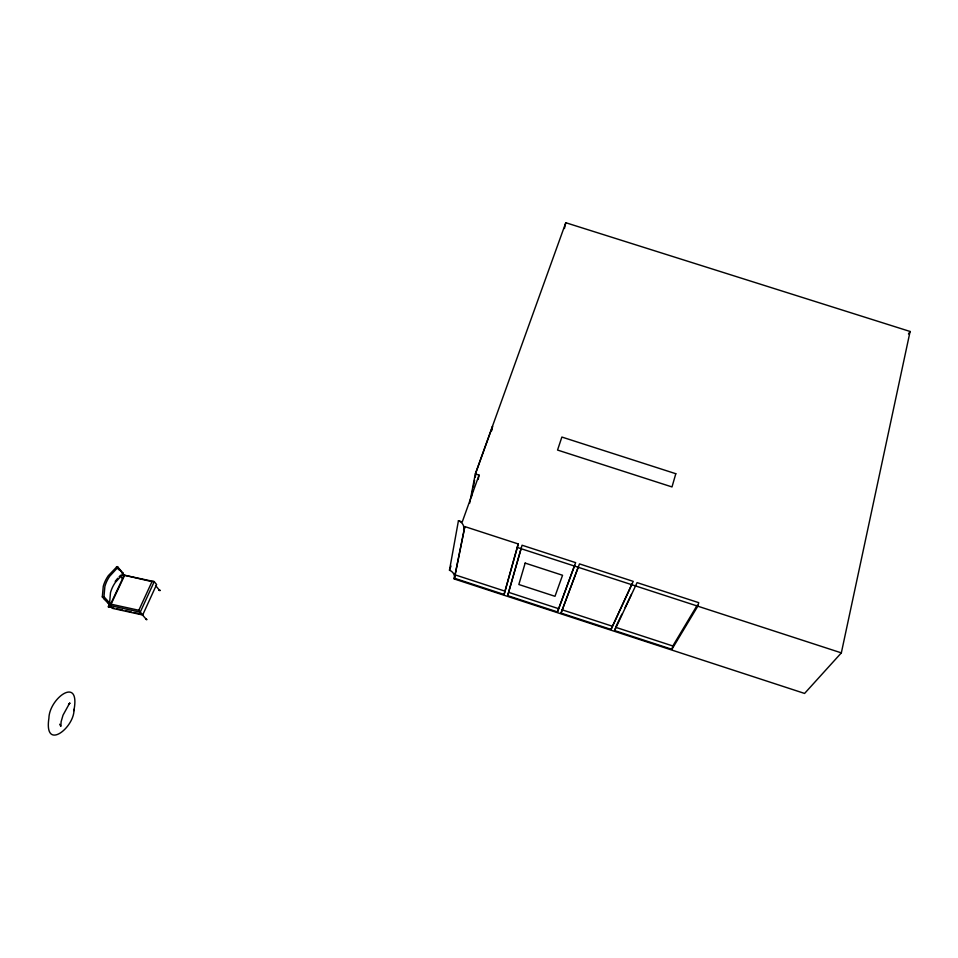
<?xml version="1.0" encoding="UTF-8"?>
<svg xmlns="http://www.w3.org/2000/svg" width="958" height="958" viewBox="0 0 958 958"><rect width="100%" height="100%" fill="white"/><g stroke="black" fill="none" stroke-linecap="round" stroke-linejoin="round"><path stroke-width="1.44" d="M449.482 570.214L458.439 520.709L462.247 521.942L479.048 475.096L475.312 473.887L565.783 222.723L910.1 331.48L841.34 652.877L804.588 693.436L454.26 578.967A7.832 7.185 9.7 0 0 449.482 570.214L450.99 565.998M454.26 578.967L464.834 526.589L518.242 543.952L504.088 594.475L454.403 578.237L464.834 526.589M469.671 503.166L475.312 473.887M471.3 497.489L472.689 490.28M473.252 487.394L474.641 480.174M475.204 477.288L476.318 471.516L492.58 426.382L491.682 430.777M478.186 479.479L479.048 475.096M564.43 228.519L565.783 222.723M73.874 710.644C80.831 675.007 49.361 698.035 48.918 718.093C43.769 751.575 73.826 728.308 74.017 710.082M74.125 709.686L74.293 709.04M122.289 574.297L123.486 575.063L123.043 574.022M615.252 628.376L614.605 630.58L671.917 649.308L672.827 645.979L697.208 605.216M504.088 594.475L518.242 543.952M507.644 595.636L522.062 545.222L575.65 562.645L557.484 611.923L507.644 595.636L521.26 548.072M578.428 566.669L561.041 613.084L611.036 629.418L631.993 583.997M557.484 611.923L574.608 565.424M561.041 613.084L579.482 563.891L633.238 581.374L611.036 629.418M117.583 566.741L123.343 573.626L115.307 582.464A32.141 25.339 -36.9 0 0 110.481 592.691L109.595 602.953L108.805 603.504A1.257 0.982 -37.9 0 1 108.278 603.408L102.314 596.906L103.272 586.284A33.446 26.273 -36.8 0 1 108.314 575.674L117.02 566.633A1.209 0.946 -36.4 0 1 117.583 566.741L117.726 567.555L109.763 576.165A32.404 25.459 -36.8 0 0 104.877 586.452L103.967 596.762L103.165 597.313A1.269 0.982 -37.7 0 1 102.638 597.229L102.314 596.906M124.408 575.794L111.068 604.187A2.299 1.221 -12.9 0 0 110.457 604.486L109.895 605.42L112.493 608.354L142.682 614.988L156.609 584.536L154.154 581.542L152.681 581.422A2.275 1.233 -13.8 0 0 151.999 581.638L124.001 575.147M142.682 614.988L138.838 610.27L151.999 581.626M124.169 575.267L109.954 605.516L140.239 612.162L154.238 581.626L124.049 575.135M621.898 614.138L615.575 627.274L672.827 645.979M625.071 607.576L631.394 594.439M614.605 630.58L637.082 582.62L698.729 602.666L697.783 606.198L671.917 649.308M908.471 333.971L910.1 331.48M115.188 581.41L117.75 578.237M69.479 703.447L63.012 715.183L61.108 721.745L60.869 726.38L59.671 724.248M68.533 704.393L69.85 703.076M119.163 576.716L120.648 575.231M68.868 704.07L69.79 703.34L68.952 703.843M109.02 607.001C108.913 604.366 106.973 608.282 109.248 606.45M122.6 578.117L121.45 577.83L122.157 577.111M122.109 573.112L122.492 573.004A1.198 0.934 -36.5 0 1 123.055 573.112L123.079 573.124M117.391 567.639L118.062 567.639M117.786 568.585L118.289 567.831M111.068 604.187L138.838 610.27M113.978 608.138L108.661 606.701L109.344 603.6A2.395 0.707 23.1 0 0 109.128 603.205L106.23 599.947M116.864 608.773L122.612 610.03M125.486 610.665L131.234 611.934M134.108 612.569L141.293 614.162M517.092 547.401L841.34 652.877M455.541 575.004L505.177 591.218M508.734 592.379L558.514 608.641M562.071 609.803L612.006 626.113M142.119 614.533L146.382 619.455M108.805 603.504C106.542 599.552 101.644 598.63 104.374 596.906M103.967 596.762L109.595 602.953M117.726 567.555L123.199 573.914M116.469 566.849L119.211 570.034M155.543 585.47L159.591 590.439M458.439 520.709A8.43 7.604 10 0 1 463.612 530.002M122.911 574.321A2.371 0.754 23.3 0 1 122.995 574.584M108.625 603.324L110.05 603.875L108.625 603.324M158.944 590.308L160.261 590.451L158.944 590.308M145.736 619.311L147.017 619.598L145.82 619.191M675.809 473.719L672.001 486.939L557.544 450.056L561.879 437.052L675.809 473.719M525.164 563.088L518.841 584.512L554.993 596.307L562.55 575.267L525.164 563.088"/></g></svg>
